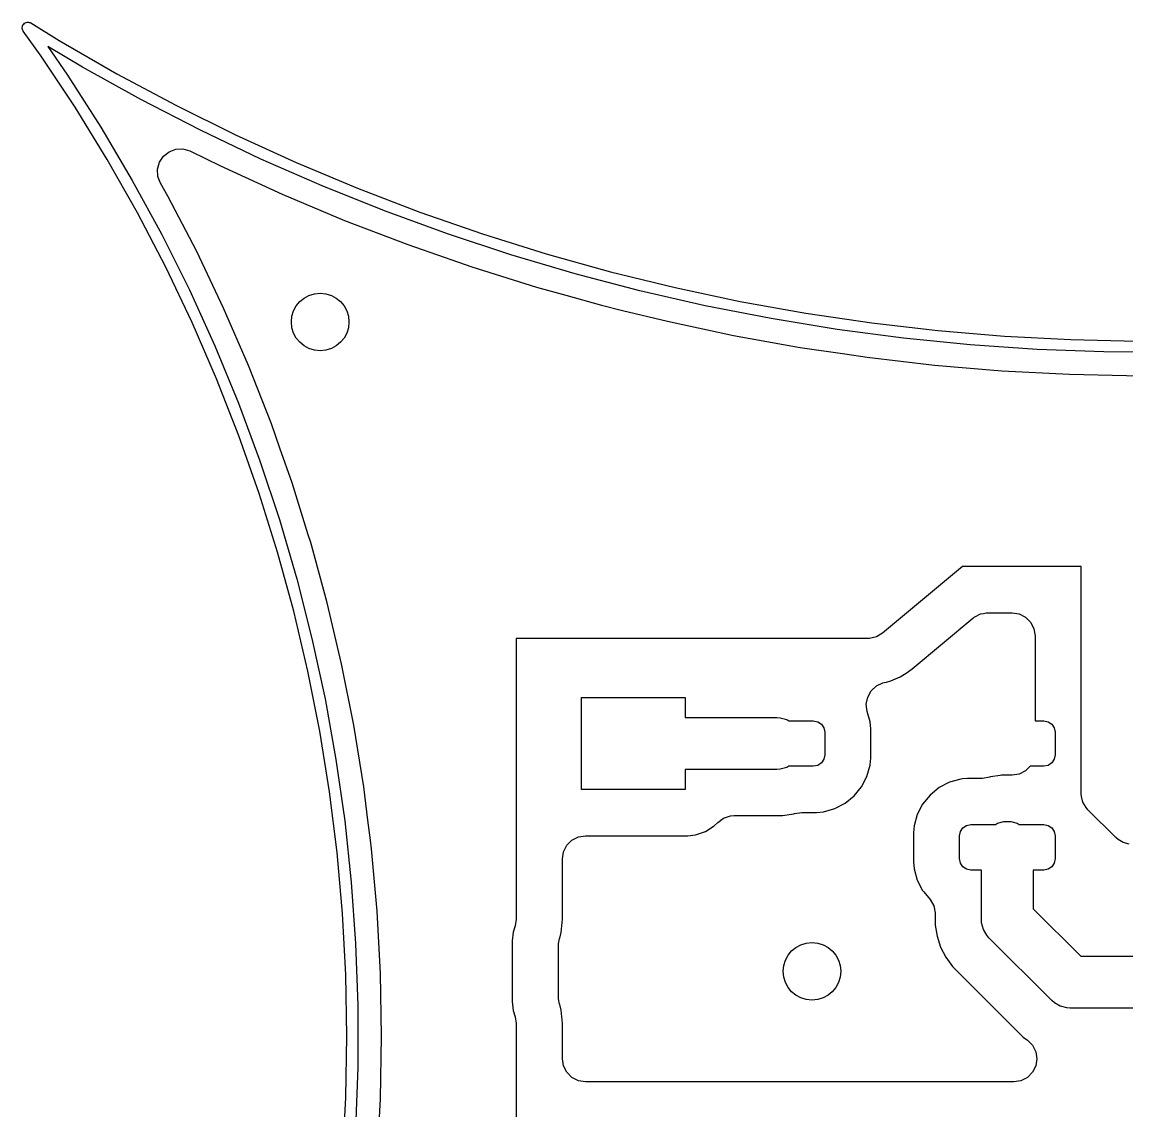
# Model space of a CAD drawing. Extents: x 139 to 278, y -178 to -21.
# Drawn here: x 158.3 to 177.48, y -39.45 to -20.56 of the extents above; entities that cross this region are included whole.
import ezdxf

# ---------------------------------------------------------------- set-up
doc = ezdxf.new("R2010")
doc.units = 0
doc.layers.add('BLACK', color=7, linetype='CONTINUOUS')

msp = doc.modelspace()

# ---------------------------------------------------------------- linework, layer by layer
at = {"layer": 'BLACK', "linetype": 'CONTINUOUS'}
for p, q in [((158.300038, -20.654344), (158.305686, -20.635557)), ((158.301552, -20.660766), (158.300038, -20.654344)), ((158.300484, -20.667279), (158.301552, -20.660766)), ((158.307413, -20.68563), (158.300484, -20.667279)), ((158.305686, -20.635557), (158.308862, -20.616197)), ((158.311915, -20.704727), (158.307413, -20.68563)), ((158.308862, -20.616197), (158.313043, -20.611091)), ((158.316438, -20.709533), (158.311915, -20.704727)), ((158.313043, -20.611091), (158.314943, -20.604773)), ((158.314943, -20.604773), (158.329229, -20.591326)), ((158.318769, -20.715705), (158.316438, -20.709533)), ((158.329229, -20.591326), (158.341659, -20.576149)), ((158.341659, -20.576149), (158.34783, -20.573818)), ((158.34783, -20.573818), (158.352637, -20.569295)), ((158.352637, -20.569295), (158.371733, -20.564793)), ((158.371733, -20.564793), (158.390085, -20.557864)), ((158.390085, -20.557864), (158.396597, -20.558932)), ((158.396597, -20.558932), (158.40302, -20.557418)), ((158.40302, -20.557418), (158.421806, -20.563066)), ((158.421806, -20.563066), (158.441167, -20.566242)), ((158.441167, -20.566242), (158.446272, -20.570423)), ((158.446272, -20.570423), (158.452591, -20.572323)), ((158.452591, -20.572323), (158.452586, -20.572332)), ((158.452586, -20.572332), (158.944394, -20.876523)), ((158.318768, -20.715706), (158.318769, -20.715705)), ((158.629156, -21.147932), (158.318768, -20.715706)), ((158.944394, -20.876523), (159.946614, -21.453745)), ((159.345698, -21.338425), (158.744207, -20.979332)), ((158.744207, -20.979332), (159.090504, -21.480088)), ((159.21882, -22.033897), (158.629156, -21.147932)), ((160.362195, -21.902846), (159.345698, -21.338425)), ((159.946614, -21.453745), (160.966429, -21.999279)), ((159.090504, -21.480088), (159.668057, -22.382259)), ((159.776586, -22.940284), (159.21882, -22.033897)), ((161.395878, -22.435137), (160.362195, -21.902846)), ((160.966429, -21.999279), (162.002838, -22.512589)), ((159.668057, -22.382259), (160.213142, -23.30441)), ((162.445733, -22.934776), (161.395878, -22.435137)), ((162.002838, -22.512589), (163.054822, -22.993171)), ((160.752927, -22.885552), (160.850532, -22.807725)), ((160.850532, -22.807725), (160.967409, -22.763869)), ((160.967409, -22.763869), (161.092118, -22.758276)), ((161.092118, -22.758276), (161.212452, -22.791494)), ((161.212452, -22.791494), (161.224502, -22.797213)), ((161.224502, -22.797213), (161.744754, -23.054882)), ((160.301747, -23.865943), (159.776586, -22.940284)), ((160.650932, -23.110066), (160.68415, -22.989732)), ((160.68415, -22.989732), (160.752927, -22.885552)), ((163.510729, -23.401273), (162.445733, -22.934776)), ((163.054822, -22.993171), (164.121349, -23.440553)), ((160.656525, -23.234775), (160.650932, -23.110066)), ((161.744754, -23.054882), (162.813857, -23.543285)), ((160.213142, -23.30441), (160.72507, -24.245373)), ((160.70038, -23.351651), (160.656525, -23.234775)), ((160.829318, -23.578919), (160.70038, -23.351651)), ((161.331088, -24.541633), (160.829318, -23.578919)), ((162.813857, -23.543285), (163.89774, -23.997947)), ((164.58982, -23.834168), (163.510729, -23.401273)), ((164.121349, -23.440553), (165.20137, -23.854295)), ((160.793638, -24.809703), (160.301747, -23.865943)), ((165.681946, -24.233038), (164.58982, -23.834168)), ((165.20137, -23.854295), (166.293826, -24.233992)), ((163.89774, -23.997947), (164.995338, -24.418423)), ((160.72507, -24.245373), (161.203192, -25.203955)), ((166.786034, -24.597489), (165.681946, -24.233038)), ((166.293826, -24.233992), (167.397644, -24.57927)), ((161.798285, -25.521591), (161.331088, -24.541633)), ((164.995338, -24.418423), (165.628604, -24.638522)), ((165.628604, -24.638522), (166.105557, -24.804293)), ((167.901, -24.927165), (166.786034, -24.597489)), ((167.397644, -24.57927), (168.511739, -24.88979)), ((161.251636, -25.770367), (160.793638, -24.809703)), ((166.105557, -24.804293), (166.105563, -24.804294)), ((166.105563, -24.804294), (166.105572, -24.804298)), ((166.105572, -24.804298), (167.227353, -25.155195)), ((169.025749, -25.221742), (167.901, -24.927165)), ((168.511739, -24.88979), (169.635017, -25.165247)), ((161.203192, -25.203955), (161.646903, -26.178943)), ((167.227353, -25.155195), (167.740014, -25.298084)), ((167.740014, -25.298084), (168.359585, -25.470771)), ((170.159176, -25.48093), (169.025749, -25.221742)), ((169.635017, -25.165247), (170.766374, -25.405371)), ((168.359585, -25.470771), (168.723738, -25.56007)), ((171.300169, -25.704474), (170.159176, -25.48093)), ((170.766374, -25.405371), (171.904701, -25.609926)), ((162.230316, -26.517553), (161.798285, -25.521591)), ((168.723738, -25.56007), (169.501136, -25.750709)), ((171.904701, -25.609926), (173.048878, -25.778711)), ((161.675161, -26.74672), (161.251636, -25.770367)), ((169.501136, -25.750709), (170.650905, -25.99474)), ((172.447605, -25.892155), (171.300169, -25.704474)), ((173.048878, -25.778711), (174.197782, -25.911559)), ((170.650905, -25.99474), (171.807756, -26.202624)), ((173.60036, -26.043789), (172.447605, -25.892155)), ((174.757299, -26.159227), (173.60036, -26.043789)), ((174.197782, -25.911559), (175.350285, -26.008342)), ((175.350285, -26.008342), (176.505255, -26.068963)), ((176.505255, -26.068963), (177.661557, -26.093363)), ((161.646903, -26.178943), (162.055639, -27.169102)), ((171.807756, -26.202624), (171.80776, -26.202624)), ((171.80776, -26.202624), (171.807768, -26.202626)), ((171.807768, -26.202626), (172.582954, -26.316978)), ((175.917288, -26.238355), (174.757299, -26.159227)), ((177.079187, -26.281097), (175.917288, -26.238355)), ((172.582954, -26.316978), (172.970553, -26.374155)), ((172.970553, -26.374155), (174.138154, -26.509166)), ((178.241855, -26.287408), (177.079187, -26.281097)), ((162.626635, -27.528257), (162.230316, -26.517553)), ((174.138154, -26.509166), (175.309412, -26.607523)), ((175.309412, -26.607523), (176.483178, -26.669131)), ((162.063677, -27.737525), (161.675161, -26.74672)), ((176.483178, -26.669131), (177.470277, -26.68996)), ((177.470277, -26.68996), (177.658293, -26.693928)), ((162.055639, -27.169102), (162.428885, -28.173178)), ((162.776497, -27.954476), (162.626635, -27.528257)), ((162.416692, -28.741527), (162.063677, -27.737525)), ((162.98674, -28.552425), (162.776497, -27.954476)), ((162.428885, -28.173178), (162.766166, -29.189899)), ((163.268265, -29.454476), (162.98674, -28.552425)), ((162.733757, -29.757455), (162.416692, -28.741527)), ((162.766166, -29.189899), (163.067056, -30.217978)), ((163.310172, -29.588754), (163.268265, -29.454476)), ((163.596526, -30.635937), (163.310172, -29.588754)), ((163.014473, -30.784021), (162.733757, -29.757455)), ((174.624993, -30.005006), (173.235969, -31.162526)), ((176.685, -30.005006), (174.624993, -30.005006)), ((176.685, -33.944), (176.685, -30.005006)), ((163.067056, -30.217978), (163.331174, -31.256112)), ((163.845437, -31.692646), (163.596526, -30.635937)), ((163.258483, -31.819925), (163.014473, -30.784021)), ((174.826556, -30.886708), (174.870509, -30.864312)), ((174.870509, -30.864312), (174.91287, -30.839055)), ((174.91287, -30.839055), (174.925885, -30.836096)), ((174.925885, -30.836096), (174.937784, -30.830034)), ((174.937784, -30.830034), (174.98651, -30.822316)), ((174.98651, -30.822316), (175.0346, -30.811386)), ((175.0346, -30.811386), (175.061082, -30.810506)), ((175.061082, -30.810506), (175.4855, -30.810506)), ((175.4855, -30.810506), (175.608798, -30.830034)), ((175.608798, -30.830034), (175.720026, -30.886708)), ((173.751638, -31.781328), (174.805648, -30.902985)), ((174.805648, -30.902985), (174.817115, -30.896148)), ((174.817115, -30.896148), (174.826556, -30.886708)), ((175.720026, -30.886708), (175.808298, -30.97498)), ((175.808298, -30.97498), (175.864972, -31.086208)), ((163.331174, -31.256112), (163.558186, -32.302986)), ((172.980535, -31.255006), (166.874993, -31.255006)), ((166.874993, -31.255006), (166.874993, -31.255007)), ((166.874993, -31.255007), (166.874993, -36.126084)), ((173.007017, -31.254126), (172.980535, -31.255006)), ((173.128747, -31.226457), (173.007017, -31.254126)), ((173.235969, -31.162526), (173.128747, -31.226457)), ((175.864972, -31.086208), (175.8845, -31.209506)), ((175.8845, -31.209506), (175.8845, -32.684)), ((163.465479, -32.863856), (163.258483, -31.819925)), ((164.056589, -32.757543), (163.845437, -31.692646)), ((173.648501, -31.854369), (173.751622, -31.781339)), ((173.751622, -31.781339), (173.751628, -31.781335)), ((173.751627, -31.781335), (173.751638, -31.781328)), ((173.751628, -31.781335), (173.751627, -31.781335)), ((173.24314, -32.027124), (173.264459, -32.021655)), ((173.264459, -32.021655), (173.307282, -32.011922)), ((173.307282, -32.011922), (173.376969, -31.992757)), ((173.376969, -31.992757), (173.541264, -31.91831)), ((173.541264, -31.91831), (173.648486, -31.854379)), ((173.648486, -31.854379), (173.648492, -31.854374)), ((173.648492, -31.854374), (173.648501, -31.854369)), ((172.978045, -32.274054), (173.038626, -32.164905)), ((173.038626, -32.164905), (173.129972, -32.079819)), ((173.129972, -32.079819), (173.24314, -32.027124)), ((163.558186, -32.302986), (163.747803, -33.357276)), ((168.0083, -33.8791), (168.0083, -32.2789)), ((168.0083, -32.2789), (169.8117, -32.2789)), ((169.8117, -32.2789), (169.8117, -32.629)), ((172.954157, -32.396582), (172.978045, -32.274054)), ((172.969299, -32.520485), (172.954157, -32.396582)), ((173.021961, -32.704525), (172.969299, -32.520485)), ((164.229716, -33.829279), (164.056589, -32.757543)), ((169.8117, -32.629), (171.402048, -32.629)), ((171.402048, -32.629), (171.460785, -32.63285)), ((171.460785, -32.63285), (171.574256, -32.663254)), ((171.574256, -32.663254), (171.610189, -32.684)), ((171.610189, -32.684), (172.034548, -32.684)), ((172.034548, -32.684), (172.110128, -32.699034)), ((172.110128, -32.699034), (172.174202, -32.741846)), ((172.174202, -32.741846), (172.217014, -32.80592)), ((173.032547, -32.823608), (173.021961, -32.704525)), ((175.8845, -32.684), (176.034548, -32.684)), ((176.034548, -32.684), (176.110128, -32.699034)), ((176.110128, -32.699034), (176.174202, -32.741846)), ((176.174202, -32.741846), (176.217014, -32.80592)), ((163.635197, -33.914492), (163.465479, -32.863856)), ((172.217014, -32.80592), (172.232048, -32.8815)), ((172.232048, -32.8815), (172.232048, -33.2765)), ((173.032548, -33.334393), (173.032547, -32.823608)), ((176.217014, -32.80592), (176.232048, -32.8815)), ((176.232048, -32.8815), (176.232048, -33.2765)), ((163.747803, -33.357276), (163.899785, -34.417644)), ((172.217014, -33.35208), (172.174202, -33.416154)), ((172.232048, -33.2765), (172.217014, -33.35208)), ((173.022348, -33.449128), (173.032547, -33.334404)), ((173.032547, -33.334404), (173.032548, -33.334393)), ((176.217014, -33.35208), (176.174202, -33.416154)), ((176.232048, -33.2765), (176.217014, -33.35208)), ((171.402048, -33.529), (169.8117, -33.529)), ((169.8117, -33.529), (169.8117, -33.8791)), ((171.460785, -33.52515), (171.402048, -33.529)), ((171.574256, -33.494746), (171.460785, -33.52515)), ((171.610189, -33.474), (171.574256, -33.494746)), ((172.034548, -33.474), (171.610189, -33.474)), ((172.110128, -33.458966), (172.034548, -33.474)), ((172.174202, -33.416154), (172.110128, -33.458966)), ((172.966123, -33.648617), (173.021961, -33.453475)), ((173.021961, -33.453475), (173.022348, -33.449128)), ((175.720026, -33.552298), (175.608798, -33.608972)), ((175.798324, -33.474), (175.720026, -33.552298)), ((176.034548, -33.474), (175.798324, -33.474)), ((176.110128, -33.458966), (176.034548, -33.474)), ((176.174202, -33.416154), (176.110128, -33.458966)), ((172.872147, -33.828524), (172.966123, -33.648617)), ((174.397425, -33.749927), (174.217525, -33.843899)), ((174.397428, -33.749926), (174.397425, -33.749927)), ((174.592571, -33.694087), (174.397428, -33.749926)), ((174.592573, -33.694087), (174.592571, -33.694087)), ((174.624334, -33.691263), (174.592573, -33.694087)), ((174.711659, -33.6835), (174.624334, -33.691263)), ((174.971518, -33.6835), (174.711659, -33.6835)), ((175.094807, -33.663974), (174.971518, -33.6835)), ((175.109221, -33.65929), (175.094807, -33.663974)), ((175.280247, -33.632203), (175.109221, -33.65929)), ((175.303631, -33.6285), (175.280247, -33.632203)), ((175.4855, -33.6285), (175.303631, -33.6285)), ((175.608798, -33.608972), (175.4855, -33.6285)), ((163.767424, -34.970501), (163.635197, -33.914492)), ((164.302368, -34.4095), (164.229716, -33.829279)), ((169.8117, -33.8791), (168.0083, -33.8791)), ((172.74388, -33.985832), (172.872147, -33.828524)), ((174.217525, -33.843899), (174.06022, -33.972164)), ((176.688422, -33.99621), (176.685, -33.944)), ((172.406665, -34.208075), (172.586572, -34.114099)), ((172.586572, -34.114099), (172.74388, -33.985832)), ((173.931947, -34.129477), (173.837975, -34.309377)), ((174.060212, -33.972172), (173.931947, -34.129477)), ((174.06022, -33.972164), (174.060212, -33.972172)), ((176.715448, -34.097074), (176.688422, -33.99621)), ((176.767659, -34.187505), (176.715448, -34.097074)), ((171.500465, -34.3295), (171.694874, -34.298709)), ((171.694874, -34.298709), (171.709285, -34.294026)), ((171.709285, -34.294026), (171.832579, -34.274499)), ((171.832579, -34.274499), (172.092437, -34.274499)), ((172.092437, -34.274499), (172.09244, -34.274499)), ((172.09244, -34.274499), (172.211523, -34.263913)), ((172.211523, -34.263913), (172.406665, -34.208075)), ((173.837973, -34.309381), (173.782134, -34.504529)), ((173.837975, -34.309377), (173.837973, -34.309381)), ((176.802157, -34.226843), (176.767659, -34.187505)), ((177.285157, -34.709843), (176.802157, -34.226843)), ((163.899785, -34.417644), (164.013941, -35.48275)), ((164.346014, -34.758075), (164.302368, -34.4095)), ((170.161222, -34.604889), (170.313962, -34.508916)), ((170.313962, -34.508916), (170.376516, -34.446361)), ((170.376516, -34.446361), (170.477507, -34.372988)), ((170.477507, -34.372988), (170.596232, -34.334412)), ((170.596232, -34.334412), (170.658649, -34.3295)), ((170.658649, -34.3295), (171.500462, -34.3295)), ((171.500462, -34.3295), (171.500465, -34.3295)), ((173.782133, -34.504532), (173.771548, -34.623595)), ((173.782134, -34.504529), (173.782133, -34.504532)), ((174.629894, -34.541846), (174.693968, -34.499034)), ((174.693968, -34.499034), (174.769548, -34.484)), ((174.769548, -34.484), (175.193907, -34.484)), ((175.193907, -34.484), (175.22984, -34.463254)), ((175.22984, -34.463254), (175.343311, -34.43285)), ((175.343311, -34.43285), (175.460785, -34.43285)), ((175.460785, -34.43285), (175.574256, -34.463254)), ((175.574256, -34.463254), (175.610189, -34.484)), ((175.610189, -34.484), (176.034548, -34.484)), ((176.034548, -34.484), (176.110128, -34.499034)), ((176.110128, -34.499034), (176.174202, -34.541846)), ((167.844967, -34.755802), (167.956195, -34.699128)), ((167.956195, -34.699128), (168.079493, -34.6796)), ((168.079493, -34.6796), (169.856652, -34.6796)), ((169.856652, -34.6796), (169.856654, -34.6796)), ((169.856654, -34.6796), (169.990955, -34.664468)), ((169.990955, -34.664468), (170.161222, -34.604889)), ((173.771548, -34.623595), (173.771548, -35.134388)), ((174.572048, -34.6815), (174.587082, -34.60592)), ((174.572048, -35.0765), (174.572048, -34.6815)), ((174.587082, -34.60592), (174.629894, -34.541846)), ((176.174202, -34.541846), (176.217014, -34.60592)), ((176.217014, -34.60592), (176.232048, -34.6815)), ((176.232048, -34.6815), (176.232048, -35.0765)), ((177.324495, -34.744341), (177.285157, -34.709843)), ((164.364599, -34.906497), (164.346014, -34.758075)), ((167.700021, -34.955302), (167.756695, -34.844074)), ((167.756695, -34.844074), (167.844967, -34.755802)), ((177.414926, -34.796552), (177.324495, -34.744341)), ((177.51579, -34.823578), (177.414926, -34.796552)), ((163.861991, -36.030546), (163.767424, -34.970501)), ((164.461065, -35.987832), (164.364599, -34.906497)), ((167.680493, -35.0786), (167.700021, -34.955302)), ((167.680493, -36.126084), (167.680493, -35.0786)), ((174.587082, -35.15208), (174.572048, -35.0765)), ((176.232048, -35.0765), (176.217014, -35.15208)), ((173.771548, -35.134388), (173.782135, -35.253471)), ((173.782135, -35.253471), (173.782135, -35.253476)), ((173.782135, -35.253476), (173.837974, -35.448619)), ((174.629894, -35.216154), (174.587082, -35.15208)), ((174.693968, -35.258966), (174.629894, -35.216154)), ((174.769548, -35.274), (174.693968, -35.258966)), ((174.952048, -35.274), (174.769548, -35.274)), ((174.952048, -36.131048), (174.952048, -35.274)), ((176.034548, -35.274), (175.852048, -35.274)), ((175.852048, -35.274), (175.852048, -35.944652)), ((176.110128, -35.258966), (176.034548, -35.274)), ((176.174202, -35.216154), (176.110128, -35.258966)), ((176.217014, -35.15208), (176.174202, -35.216154)), ((173.837974, -35.448619), (173.837975, -35.448622)), ((173.837975, -35.448622), (173.931947, -35.628522)), ((164.013941, -35.48275), (164.090125, -36.551242)), ((173.931947, -35.628522), (173.931948, -35.628523)), ((173.931948, -35.628523), (173.950789, -35.65163)), ((173.950789, -35.65163), (174.060216, -35.785832)), ((174.060216, -35.785832), (174.060218, -35.785833)), ((174.060218, -35.785833), (174.061779, -35.787748)), ((174.061779, -35.787748), (174.124561, -35.895647)), ((163.91878, -37.093285), (163.861991, -36.030546)), ((164.518994, -37.071914), (164.461065, -35.987832)), ((174.124561, -35.895647), (174.150928, -36.017665)), ((174.150928, -36.017665), (174.151548, -36.039893)), ((174.151548, -36.039893), (174.151548, -36.229465)), ((175.852048, -35.944652), (176.678396, -36.771)), ((166.857813, -36.241904), (166.824701, -36.351062)), ((166.874993, -36.126084), (166.857813, -36.241904)), ((167.654595, -36.360094), (167.671775, -36.244274)), ((167.671775, -36.244274), (167.680493, -36.126084)), ((174.151548, -36.229465), (174.172238, -36.360098)), ((174.955898, -36.189785), (174.952048, -36.131048)), ((174.986302, -36.303256), (174.955898, -36.189785)), ((166.8247, -36.351066), (166.8095, -36.505392)), ((166.824701, -36.351062), (166.8247, -36.351066)), ((167.633295, -36.454945), (167.654595, -36.360094)), ((174.172238, -36.360098), (174.18234, -36.42388)), ((174.18234, -36.42388), (174.243163, -36.611074)), ((175.045039, -36.404991), (174.986302, -36.303256)), ((175.045046, -36.404998), (175.045039, -36.404991)), ((175.08385, -36.449246), (175.045046, -36.404998)), ((164.090125, -36.551242), (164.128241, -37.621769)), ((166.8095, -36.505392), (166.8095, -37.558608)), ((167.61, -36.557), (167.62903, -36.461329)), ((167.61, -37.507), (167.61, -36.557)), ((167.62903, -36.461329), (167.633295, -36.454945)), ((174.243163, -36.611074), (174.243164, -36.611075)), ((174.243164, -36.611075), (174.332523, -36.786451)), ((176.173802, -37.539198), (175.08385, -36.449246)), ((174.332523, -36.786451), (174.44822, -36.945694)), ((176.678396, -36.771), (178.0083, -36.771)), ((174.44822, -36.945694), (175.677357, -38.174831)), ((163.937717, -38.157372), (163.91878, -37.093285)), ((164.538312, -38.157372), (164.518994, -37.071914)), ((166.8095, -37.558608), (166.8247, -37.712934)), ((167.62903, -37.602671), (167.61, -37.507)), ((176.218049, -37.578001), (176.173802, -37.539198)), ((176.218057, -37.578009), (176.218049, -37.578001)), ((176.319792, -37.636746), (176.218057, -37.578009)), ((164.128241, -37.621769), (164.128241, -38.692974)), ((166.8247, -37.712934), (166.857812, -37.822092)), ((167.633296, -37.609056), (167.62903, -37.602671)), ((167.654586, -37.703865), (167.633296, -37.609056)), ((167.654593, -37.703897), (167.654586, -37.703865)), ((167.671774, -37.819718), (167.654593, -37.703897)), ((176.350197, -37.644892), (176.319792, -37.636746)), ((176.433264, -37.667151), (176.350197, -37.644892)), ((176.433278, -37.667151), (176.433264, -37.667151)), ((176.492, -37.671), (176.433278, -37.667151)), ((178.0083, -37.671), (176.492, -37.671)), ((166.857812, -37.822092), (166.874993, -37.937913)), ((166.874993, -37.937913), (166.874993, -39.755006)), ((167.680493, -37.937913), (167.671774, -37.819718)), ((167.680493, -37.937918), (167.680493, -37.937913)), ((167.680493, -38.550506), (167.680493, -37.937918)), ((163.918779, -39.221458), (163.937717, -38.157372)), ((164.518994, -39.242829), (164.538312, -38.157372)), ((175.677357, -38.174831), (175.750137, -38.227709)), ((175.750137, -38.227709), (175.838408, -38.31598)), ((175.838408, -38.31598), (175.895082, -38.427209)), ((175.895082, -38.427209), (175.91461, -38.550507)), ((164.128241, -38.692974), (164.090125, -39.763501)), ((167.700021, -38.673804), (167.680493, -38.550506)), ((167.756695, -38.785032), (167.700021, -38.673804)), ((175.895081, -38.673805), (175.838407, -38.785033)), ((175.91461, -38.550507), (175.895081, -38.673805)), ((167.844967, -38.873304), (167.756695, -38.785032)), ((167.956195, -38.929978), (167.844967, -38.873304)), ((168.079493, -38.949506), (167.956195, -38.929978)), ((175.638907, -38.929978), (175.51561, -38.949506)), ((175.750136, -38.873304), (175.638907, -38.929978)), ((175.838407, -38.785033), (175.750136, -38.873304)), ((175.51561, -38.949506), (168.079493, -38.949506)), ((163.861991, -40.284197), (163.918779, -39.221458)), ((164.461065, -40.326912), (164.518994, -39.242829))]:
    msp.add_line(p, q, dxfattribs=at)
at = {"layer": 'BLACK'}
for centre in [(163.474193, -25.761206), (172.01, -37.032)]:
    msp.add_circle(centre, 0.5, dxfattribs=at)

doc.saveas('drawing.dxf')
